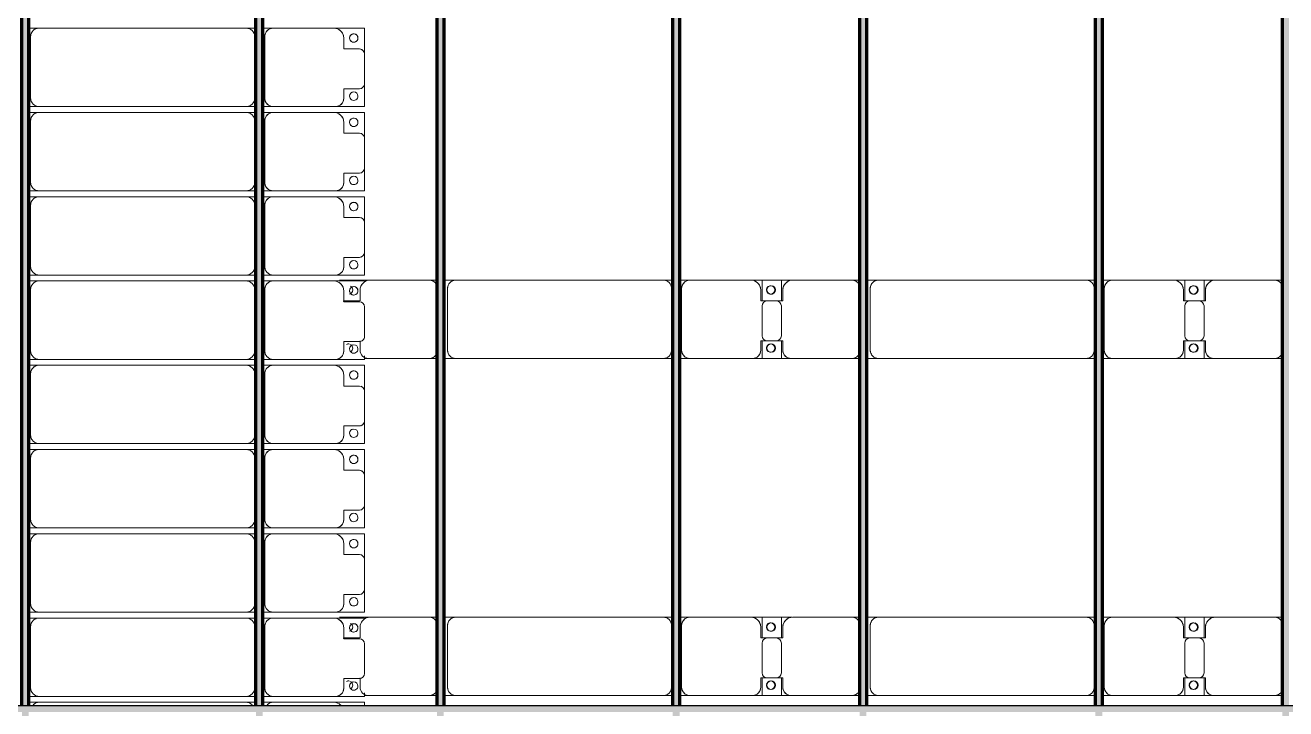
# Model space of a CAD drawing. Header units: millimetres. Extents: x -268744 to 115753, y -96240 to -10461.
# Drawn here: x -111611 to -104125, y -52627 to -48571 of the extents above; entities that cross this region are included whole.
import ezdxf

# ---------------------------------------------------------------- set-up
doc = ezdxf.new("R2010")
doc.units = ezdxf.units.MM
doc.layers.add('A-GENM', color=13, linetype='Continuous', lineweight=9)
doc.layers.add('S-BEAM', color=12, linetype='Continuous', lineweight=9)

# ---------------------------------------------------------------- blocks, each defined once
blk = doc.blocks.new('Dầm C52 - Hộp 40x60-V24-KHUNG KẾT CẤU BÈ PIN 1')
at = {"layer": 'S-BEAM', "lineweight": 25}
blk.add_hatch(color=4, dxfattribs=at).paths.add_polyline_path([(-145811, -20), (145811, -20), (145811, 20), (-145811, 20)])
at = {"layer": 'S-BEAM', "color": 4, "lineweight": 25}
blk.add_line((-145811, 20), (145811, 20), dxfattribs=at)
blk = doc.blocks.new('Dầm C52 - Dầm C52-102502-KHUNG KẾT CẤU BÈ PIN 1')
at = {"layer": 'S-BEAM', "lineweight": 140}
h = blk.add_hatch(color=1, dxfattribs=at)
h.paths.add_polyline_path([(-25480.9, 20), (-25480.9, -20), (-25440.9, -20), (-25440.9, 20)])
h.paths.add_polyline_path([(-25400.9, 20), (-25400.9, -20), (-19440.9, -20), (-19443, 20), (-24983.5, 20)])
h.paths.add_polyline_path([(-19400.9, 20), (-19400.9, -20), (-13440.9, -20), (-13440.9, 20), (-18981.3, 20)])
h.paths.add_polyline_path([(-13400.9, -20), (-7440.9, -20), (-7440.9, 20), (-13400.9, 20)])
h.paths.add_polyline_path([(-7400.9, -20), (-1440.9, -20), (-1440.9, 20), (-7400.9, 20)])
h.paths.add_polyline_path([(-1400.9, -20), (4559.1, -20), (4559.1, 20), (-1400.9, 20)])
h.paths.add_polyline_path([(4599.1, 20), (4599.1, -20), (10559.1, -20), (10559.1, 20), (5027.2, 20)])
h.paths.add_polyline_path([(10599.1, -20), (16559.1, -20), (16559.1, 20), (10599.1, 20)])
h.paths.add_polyline_path([(16599.1, 20), (16599.1, -20), (22559.1, -20), (22559.1, 20), (17031.5, 20)])
h.paths.add_polyline_path([(22599.1, -20), (25259.1, -20), (25259.1, 20), (22599.1, 20)])
h.paths.add_polyline_path([(25299.1, -20), (25480.9, -20), (25480.9, 20), (25299.1, 20)])
at = {"layer": 'S-BEAM', "color": 1, "lineweight": 140}
for p, q in [((-7400.9, 20), (-1440.9, 20)), ((-1440.9, -20), (-7400.9, -20))]:
    blk.add_line(p, q, dxfattribs=at)
blk = doc.blocks.new('Dầm C52 - Dầm C52-102503-KHUNG KẾT CẤU BÈ PIN 1')
at = {"layer": 'S-BEAM', "lineweight": 140}
h = blk.add_hatch(color=1, dxfattribs=at)
h.paths.add_polyline_path([(-25480.9, 20), (-25480.9, -20), (-25440.9, -20), (-25440.9, 20)])
h.paths.add_polyline_path([(-25400.9, 20), (-25400.9, -20), (-19440.9, -20), (-19443, 20), (-24983.5, 20)])
h.paths.add_polyline_path([(-19400.9, 20), (-19400.9, -20), (-13440.9, -20), (-13440.9, 20), (-17596.2, 20)])
h.paths.add_polyline_path([(-13400.9, -20), (-7440.9, -20), (-7440.9, 20), (-13400.9, 20)])
h.paths.add_polyline_path([(-7400.9, -20), (-1440.9, -20), (-1440.9, 20), (-7400.9, 20)])
h.paths.add_polyline_path([(-1400.9, -20), (4559.1, -20), (4559.1, 20), (-1400.9, 20)])
h.paths.add_polyline_path([(4599.1, -20), (10559.1, -20), (10559.1, 20), (4599.1, 20)])
h.paths.add_polyline_path([(10599.1, 20), (10599.1, -20), (16559.1, -20), (16559.1, 20), (11952.8, 20)])
h.paths.add_polyline_path([(16599.1, -20), (22559.1, -20), (22559.1, 20), (16599.1, 20)])
h.paths.add_polyline_path([(22599.1, -20), (25259.1, -20), (25259.1, 20), (22599.1, 20)])
h.paths.add_polyline_path([(25299.1, -20), (25441.8, -20), (25441.8, 20), (25299.1, 20)])
at = {"layer": 'S-BEAM', "color": 1, "lineweight": 140}
for p, q in [((-7400.9, 20), (-1440.9, 20)), ((-1440.9, -20), (-7400.9, -20))]:
    blk.add_line(p, q, dxfattribs=at)
blk = doc.blocks.new('Dai phao do pin - DẢI PHAO ĐỠ PIN-V63-KHUNG KẾT CẤU BÈ PIN 1')
at = {"layer": 'A-GENM', "color": 7}
for p, q in [((-1312.2, 241.6), (-1129.7, 241.6)), ((-1129.7, 241.6), (-1312.2, 241.6)), ((-779.7, 241.6), (-1129.7, 241.6)), ((-779.7, 241.6), (-732.4, 241.6)), ((-779.7, 241.6), (-732.4, 241.6)), ((-692.4, 241.6), (-620.3, 241.6)), ((-692.4, 241.6), (-620.3, 241.6)), ((610.3, 241.6), (-620.3, 241.6)), ((610.3, 241.6), (667.6, 241.6)), ((610.3, 241.6), (667.6, 241.6)), ((707.6, 241.6), (769.7, 241.6)), ((707.6, 241.6), (769.7, 241.6)), ((1129.7, 241.6), (769.7, 241.6)), ((1129.7, 241.6), (1312.2, 241.6)), ((1312.2, 241.6), (1129.7, 241.6)), ((1197.8, 241.6), (1376.9, 241.6)), ((1197.8, 116.2), (1197.8, 241.6)), ((1376.9, 241.6), (1197.8, 241.6)), ((1312.2, 241.6), (1312.2, 116.2)), ((1730.3, 241.6), (1380.3, 241.6)), ((1730.3, 241.6), (1777.6, 241.6)), ((1730.3, 241.6), (1777.6, 241.6)), ((1817.6, 241.6), (1889.7, 241.6)), ((1817.6, 241.6), (1889.7, 241.6)), ((3120.3, 241.6), (1889.7, 241.6)), ((3120.3, 241.6), (3177.6, 241.6)), ((3120.3, 241.6), (3177.6, 241.6)), ((3217.6, 241.6), (3279.7, 241.6)), ((3217.6, 241.6), (3279.7, 241.6)), ((3639.7, 241.6), (3279.7, 241.6)), ((3639.7, 241.6), (3822.2, 241.6)), ((3822.2, 241.6), (3639.7, 241.6)), ((3707.8, 241.6), (3890.3, 241.6)), ((3707.8, 116.2), (3707.8, 241.6)), ((3890.3, 241.6), (3707.8, 241.6)), ((3822.2, 241.6), (3822.2, 116.2)), ((4240.3, 241.6), (3890.3, 241.6)), ((4240.3, 241.6), (4287.6, 241.6)), ((4240.3, 241.6), (4287.6, 241.6)), ((-1189.7, 181.6), (-1189.7, 118.2)), ((-670.3, 191.6), (-670.3, -173.4)), ((660.3, -173.4), (660.3, 191.6)), ((719.7, 191.6), (719.7, -173.4)), ((1189.7, 118.2), (1189.7, 181.6)), ((1320.3, 181.6), (1320.3, 118.2)), ((1839.7, 191.6), (1839.7, -173.4)), ((3170.3, -173.4), (3170.3, 191.6)), ((3229.7, 191.6), (3229.7, -173.4)), ((3699.7, 118.2), (3699.7, 181.6)), ((3830.3, 181.6), (3830.3, 118.2)), ((-1189.7, 118.2), (-1282.2, 118.2)), ((1282.2, 118.2), (1189.7, 118.2)), ((1197.8, 88.2), (1197.8, -88.2)), ((1320.3, 118.2), (1227.8, 118.2)), ((1312.2, -88.2), (1312.2, 88.2)), ((3792.2, 118.2), (3699.7, 118.2)), ((3707.8, 88.2), (3707.8, -88.2)), ((3830.3, 118.2), (3737.8, 118.2)), ((3822.2, -88.2), (3822.2, 88.2)), ((-1189.7, -119.2), (-1189.7, -173.4)), ((1189.7, -173.4), (1189.7, -118.2)), ((1189.7, -118.2), (1282.2, -118.2)), ((1197.8, -223.4), (1197.8, -116.2)), ((1227.8, -118.2), (1320.3, -118.2)), ((1312.2, -116.2), (1312.2, -223.4)), ((1320.3, -118.2), (1320.3, -173.4)), ((3699.7, -173.4), (3699.7, -118.2)), ((3699.7, -118.2), (3792.2, -118.2)), ((3707.8, -223.4), (3707.8, -116.2)), ((3737.8, -118.2), (3830.3, -118.2)), ((3822.2, -116.2), (3822.2, -223.4)), ((3830.3, -118.2), (3830.3, -173.4)), ((-1139.7, -223.4), (-1164.4, -223.4)), ((-1164.4, -223.4), (-1139.7, -223.4)), ((-1139.7, -223.4), (-779.7, -223.4)), ((-732.4, -223.4), (-779.7, -223.4)), ((-732.4, -223.4), (-779.7, -223.4)), ((-620.3, -223.4), (-692.4, -223.4)), ((-620.3, -223.4), (-692.4, -223.4)), ((-620.3, -223.4), (610.3, -223.4)), ((667.6, -223.4), (610.3, -223.4)), ((667.6, -223.4), (610.3, -223.4)), ((769.7, -223.4), (707.6, -223.4)), ((769.7, -223.4), (707.6, -223.4)), ((769.7, -223.4), (1139.7, -223.4)), ((1312.2, -223.4), (1139.7, -223.4)), ((1139.7, -223.4), (1312.2, -223.4)), ((1370.3, -223.4), (1197.8, -223.4)), ((1197.8, -223.4), (1370.3, -223.4)), ((1370.3, -223.4), (1730.3, -223.4)), ((1777.6, -223.4), (1730.3, -223.4)), ((1777.6, -223.4), (1730.3, -223.4)), ((1889.7, -223.4), (1817.6, -223.4)), ((1889.7, -223.4), (1817.6, -223.4)), ((1889.7, -223.4), (3120.3, -223.4)), ((3177.6, -223.4), (3120.3, -223.4)), ((3177.6, -223.4), (3120.3, -223.4)), ((3279.7, -223.4), (3217.6, -223.4)), ((3279.7, -223.4), (3217.6, -223.4)), ((3279.7, -223.4), (3649.7, -223.4)), ((3822.2, -223.4), (3649.7, -223.4)), ((3649.7, -223.4), (3822.2, -223.4)), ((3880.3, -223.4), (3707.8, -223.4)), ((3707.8, -223.4), (3880.3, -223.4)), ((3880.3, -223.4), (4240.3, -223.4)), ((4287.6, -223.4), (4240.3, -223.4)), ((4287.6, -223.4), (4240.3, -223.4))]:
    blk.add_line(p, q, dxfattribs=at)
for centre, radius, start, end in [((-1129.7, 181.6), 60, 90, 180), ((-779.7, 191.6), 50, 30, 90), ((-779.7, 191.6), 50, 30, 75), ((-620.3, 191.6), 50, 90, 180), ((-620.3, 191.6), 50, 105, 135), ((610.3, 191.6), 50, 360, 90), ((610.3, 191.6), 50, 60, 90), ((769.7, 191.6), 50, 90, 180), ((769.7, 191.6), 50, 105, 180), ((1129.7, 181.6), 60, 360, 90), ((1129.7, 181.6), 60, 360, 60), ((1380.3, 181.6), 60, 90, 180), ((1380.3, 181.6), 60, 120, 180), ((1730.3, 191.6), 50, 30, 90), ((1730.3, 191.6), 50, 30, 75), ((1889.7, 191.6), 50, 90, 180), ((1889.7, 191.6), 50, 105, 135), ((3120.3, 191.6), 50, 360, 90), ((3120.3, 191.6), 50, 60, 90), ((3279.7, 191.6), 50, 90, 180), ((3279.7, 191.6), 50, 105, 180), ((3639.7, 181.6), 60, 360, 90), ((3639.7, 181.6), 60, 360, 60), ((3890.3, 181.6), 60, 90, 180), ((3890.3, 181.6), 60, 120, 180), ((4240.3, 191.6), 50, 30, 90), ((4240.3, 191.6), 50, 30, 75), ((-1258.6, 183.2), 25, 285, 0), ((-1258.6, 183.2), 25, 285, 300), ((-1258.6, 183.2), 25, 0, 60), ((-1258.6, 183.2), 25, 0, 60), ((-1258.6, 183.2), 25, 330, 360), ((-1129.7, 181.6), 60, 135, 150), ((-620.3, 191.6), 50, 150, 180), ((610.3, 191.6), 50, 15, 30), ((1248.6, 183.2), 25, 360, 180), ((1248.6, 183.2), 25, 180, 360), ((1248.6, 183.2), 25, 360, 165), ((1251.4, 183.2), 25, 0, 180), ((1251.4, 183.2), 25, 90, 180), ((1251.4, 183.2), 25, 180, 360), ((1251.4, 183.2), 25, 180, 300), ((1248.6, 183.2), 25, 210, 360), ((1251.4, 183.2), 25, 15, 75), ((1251.4, 183.2), 25, 330, 345), ((1889.7, 191.6), 50, 150, 180), ((3120.3, 191.6), 50, 15, 30), ((3758.6, 183.2), 25, 0, 180), ((3758.6, 183.2), 25, 180, 0), ((3758.6, 183.2), 25, 360, 165), ((3761.4, 183.2), 25, 0, 180), ((3761.4, 183.2), 25, 90, 180), ((3761.4, 183.2), 25, 180, 0), ((3761.4, 183.2), 25, 180, 300), ((3758.6, 183.2), 25, 210, 360), ((3761.4, 183.2), 25, 15, 75), ((3761.4, 183.2), 25, 330, 345), ((-1282.2, 88.2), 30, 90, 105), ((1227.8, 88.2), 30, 90, 180), ((1282.2, 88.2), 30, 360, 90), ((3737.8, 88.2), 30, 90, 180), ((3792.2, 88.2), 30, 360, 90), ((-1258.6, -161.8), 25, 75, 120), ((-1258.6, -161.8), 25, 90, 120), ((-1258.6, -161.8), 25, 0, 60), ((-1258.6, -161.8), 25, 0, 60), ((1227.8, -88.2), 30, 180, 270), ((1248.6, -161.8), 25, 0, 180), ((1248.6, -161.8), 25, 105, 165), ((1251.4, -161.8), 25, 0, 180), ((1251.4, -161.8), 25, 105, 180), ((1248.6, -161.8), 25, 360, 75), ((1251.4, -161.8), 25, 15, 75), ((1282.2, -88.2), 30, 270, 360), ((3737.8, -88.2), 30, 180, 270), ((3758.6, -161.8), 25, 0, 180), ((3758.6, -161.8), 25, 105, 165), ((3761.4, -161.8), 25, 0, 180), ((3761.4, -161.8), 25, 105, 180), ((3758.6, -161.8), 25, 0, 75), ((3761.4, -161.8), 25, 15, 75), ((3792.2, -88.2), 30, 270, 360), ((-1258.6, -161.8), 25, 300, 0), ((-1258.6, -161.8), 25, 300, 360), ((-1139.7, -173.4), 50, 180, 270), ((-1139.7, -173.4), 50, 240, 255), ((-779.7, -173.4), 50, 270, 330), ((-779.7, -173.4), 50, 285, 330), ((-620.3, -173.4), 50, 180, 270), ((-620.3, -173.4), 50, 180, 210), ((-620.3, -173.4), 50, 240, 270), ((610.3, -173.4), 50, 270, 360), ((610.3, -173.4), 50, 285, 300), ((610.3, -173.4), 50, 330, 360), ((769.7, -173.4), 50, 180, 270), ((769.7, -173.4), 50, 180, 255), ((1139.7, -173.4), 50, 270, 360), ((1139.7, -173.4), 50, 285, 360), ((1248.6, -161.8), 25, 180, 0), ((1248.6, -161.8), 25, 195, 0), ((1251.4, -161.8), 25, 180, 0), ((1251.4, -161.8), 25, 180, 270), ((1251.4, -161.8), 25, 285, 345), ((1370.3, -173.4), 50, 180, 270), ((1370.3, -173.4), 50, 180, 255), ((1730.3, -173.4), 50, 270, 330), ((1730.3, -173.4), 50, 285, 330), ((1889.7, -173.4), 50, 180, 270), ((1889.7, -173.4), 50, 180, 210), ((1889.7, -173.4), 50, 240, 270), ((3120.3, -173.4), 50, 270, 360), ((3120.3, -173.4), 50, 285, 300), ((3120.3, -173.4), 50, 330, 360), ((3279.7, -173.4), 50, 180, 270), ((3279.7, -173.4), 50, 180, 255), ((3649.7, -173.4), 50, 270, 0), ((3649.7, -173.4), 50, 285, 0), ((3758.6, -161.8), 25, 180, 0), ((3758.6, -161.8), 25, 195, 0), ((3761.4, -161.8), 25, 180, 0), ((3761.4, -161.8), 25, 180, 270), ((3761.4, -161.8), 25, 285, 345), ((3880.3, -173.4), 50, 180, 270), ((3880.3, -173.4), 50, 180, 255), ((4240.3, -173.4), 50, 270, 330), ((4240.3, -173.4), 50, 285, 330)]:
    blk.add_arc(centre, radius, start, end, dxfattribs=at)
blk = doc.blocks.new('Dầm C52 - Dầm C52-V20-KHUNG KẾT CẤU BÈ PIN 1')
at = {"layer": 'S-BEAM', "lineweight": 140}
h = blk.add_hatch(color=1, dxfattribs=at)
h.paths.add_polyline_path([(-25480.9, 20), (-25480.9, -20), (-25440.9, -20), (-25440.9, 20)])
h.paths.add_polyline_path([(-25400.9, 1.6), (-25400.9, -20), (-19440.9, -20), (-19443, 20), (-25400.9, 20)])
h.paths.add_polyline_path([(-19400.9, -20), (-13440.9, -20), (-13440.9, 20), (-19400.9, 20), (-19400.9, 1.6)])
h.paths.add_polyline_path([(-13400.9, 1.6), (-13400.9, -20), (-7440.9, -20), (-7440.9, 20), (-13400.9, 20)])
h.paths.add_polyline_path([(-7400.9, 20), (-7400.9, -20), (-1440.9, -20), (-1440.9, 20), (-6515.3, 20)])
h.paths.add_polyline_path([(-1400.9, 1.6), (-1400.9, -20), (4559.1, -20), (4559.1, 20), (-1400.9, 20)])
h.paths.add_polyline_path([(4599.1, 1.6), (4599.1, -20), (10559.1, -20), (10559.1, 20), (4599.1, 20)])
h.paths.add_polyline_path([(10599.1, 20), (10599.1, -20), (16559.1, -20), (16559.1, 20), (11029.4, 20)])
h.paths.add_polyline_path([(16599.1, 20), (16599.1, -20), (22559.1, -20), (22559.1, 20), (17493.2, 20)])
h.paths.add_polyline_path([(22599.1, 1.6), (22599.1, -20), (25259.1, -20), (25259.1, 20), (22599.1, 20)])
h.paths.add_polyline_path([(25299.1, -20), (25441.8, -20), (25441.8, 20), (25299.1, 20), (25299.1, 1.6)])
at = {"layer": 'S-BEAM', "color": 1, "lineweight": 140}
for p, q in [((-7400.9, 20), (-1440.9, 20)), ((-1440.9, -20), (-7400.9, -20))]:
    blk.add_line(p, q, dxfattribs=at)
blk = doc.blocks.new('Dầm C52 - Dầm C52-V1-KHUNG KẾT CẤU BÈ PIN 1')
at = {"layer": 'S-BEAM', "lineweight": 140}
h = blk.add_hatch(color=1, dxfattribs=at)
h.paths.add_polyline_path([(-25480.9, 20), (-25480.9, -20), (-25440.9, -20), (-25445.2, 20)])
h.paths.add_polyline_path([(-25400.9, -20), (-19440.9, -20), (-19443, 20), (-25400.9, 20)])
h.paths.add_polyline_path([(-19400.9, 20), (-19400.9, -20), (-13440.9, -20), (-13440.9, 20), (-18981.3, 20)])
h.paths.add_polyline_path([(-13400.9, -20), (-7440.9, -20), (-7440.9, 20), (-13400.9, 20)])
h.paths.add_polyline_path([(-7400.9, 20), (-7400.9, -20), (-1440.9, -20), (-1440.9, 20), (-6977, 20)])
h.paths.add_polyline_path([(-1400.9, -20), (4559.1, -20), (4559.1, 20), (-1400.9, 20)])
h.paths.add_polyline_path([(4599.1, 20), (4599.1, -20), (10559.1, -20), (10559.1, 20), (5027.2, 20)])
h.paths.add_polyline_path([(10599.1, -20), (16559.1, -20), (16559.1, 20), (10599.1, 20)])
h.paths.add_polyline_path([(16599.1, 20), (16599.1, -20), (22559.1, -20), (22559.1, 20), (17031.5, 20)])
h.paths.add_polyline_path([(22599.1, -20), (25259.1, -20), (25259.1, 20), (22599.1, 20)])
h.paths.add_polyline_path([(25299.1, -20), (25480.9, -20), (25480.9, 20), (25299.1, 20)])
at = {"layer": 'S-BEAM', "color": 1, "lineweight": 140}
blk.add_line((-7400.9, 20), (-1440.9, 20), dxfattribs=at)
blk = doc.blocks.new('Dải phao đi lại kèm đỡ invester - DẢI PHAO ĐI LẠI-V76-KHUNG KẾT CẤU BÈ PIN 1')
at = {"layer": 'A-GENM', "color": 7}
for p, q in [((28258.4, 1312.2), (28411.8, 1312.2)), ((28258.4, 1129.7), (28258.4, 1312.2)), ((28258.4, 1312.2), (28258.4, 1129.7)), ((28411.8, 1312.2), (28258.4, 1312.2)), ((28381.8, 1282.2), (28381.8, 1189.7)), ((28588.2, 1312.2), (28411.8, 1312.2)), ((28588.2, 1312.2), (28723.4, 1312.2)), ((28723.4, 1312.2), (28588.2, 1312.2)), ((28618.2, 1189.7), (28618.2, 1282.2)), ((28723.4, 1312.2), (28723.4, 1139.7)), ((28723.4, 1139.7), (28723.4, 1312.2)), ((28758.4, 1312.2), (28911.8, 1312.2)), ((28758.4, 1129.7), (28758.4, 1312.2)), ((28758.4, 1312.2), (28758.4, 1129.7)), ((28911.8, 1312.2), (28758.4, 1312.2)), ((28881.8, 1282.2), (28881.8, 1189.7)), ((29088.2, 1312.2), (28911.8, 1312.2)), ((29088.2, 1312.2), (29223.4, 1312.2)), ((29223.4, 1312.2), (29088.2, 1312.2)), ((29118.2, 1189.7), (29118.2, 1282.2)), ((29223.4, 1312.2), (29223.4, 1139.7)), ((29223.4, 1139.7), (29223.4, 1312.2)), ((29258.4, 1312.2), (29411.8, 1312.2)), ((29258.4, 1129.7), (29258.4, 1312.2)), ((29258.4, 1312.2), (29258.4, 1129.7)), ((29411.8, 1312.2), (29258.4, 1312.2)), ((29381.8, 1282.2), (29381.8, 1189.7)), ((29588.2, 1312.2), (29411.8, 1312.2)), ((29588.2, 1312.2), (29723.4, 1312.2)), ((29723.4, 1312.2), (29588.2, 1312.2)), ((29618.2, 1189.7), (29618.2, 1282.2)), ((29723.4, 1312.2), (29723.4, 1139.7)), ((29723.4, 1139.7), (29723.4, 1312.2)), ((29758.4, 1129.7), (29758.4, 1312.2)), ((29758.4, 1312.2), (29758.4, 1129.7)), ((29881.8, 1282.2), (29881.8, 1189.7)), ((30088.2, 1312.2), (29911.8, 1312.2)), ((30118.2, 1189.7), (30118.2, 1282.2)), ((30202.2, 1312.2), (30223.4, 1312.2)), ((30223.4, 1312.2), (30202.2, 1312.2)), ((30223.4, 1312.2), (30223.4, 1139.7)), ((30223.4, 1139.7), (30223.4, 1312.2)), ((30258.4, 1312.2), (30411.8, 1312.2)), ((30258.4, 1129.7), (30258.4, 1312.2)), ((30258.4, 1312.2), (30258.4, 1129.7)), ((30411.8, 1312.2), (30258.4, 1312.2)), ((30381.8, 1282.2), (30381.8, 1189.7)), ((30588.2, 1312.2), (30411.8, 1312.2)), ((30588.2, 1312.2), (30723.4, 1312.2)), ((30723.4, 1312.2), (30588.2, 1312.2)), ((30618.2, 1189.7), (30618.2, 1282.2)), ((30723.4, 1312.2), (30723.4, 1139.7)), ((30723.4, 1139.7), (30723.4, 1312.2)), ((30758.4, 1312.2), (30911.8, 1312.2)), ((30758.4, 1129.7), (30758.4, 1312.2)), ((30758.4, 1312.2), (30758.4, 1129.7)), ((30911.8, 1312.2), (30758.4, 1312.2)), ((30881.8, 1282.2), (30881.8, 1189.7)), ((31088.2, 1312.2), (30911.8, 1312.2)), ((31088.2, 1312.2), (31223.4, 1312.2)), ((31223.4, 1312.2), (31088.2, 1312.2)), ((31118.2, 1189.7), (31118.2, 1282.2)), ((31223.4, 1312.2), (31223.4, 1139.7)), ((31223.4, 1139.7), (31223.4, 1312.2)), ((31258.4, 1312.2), (31411.8, 1312.2)), ((31258.4, 1129.7), (31258.4, 1312.2)), ((31258.4, 1312.2), (31258.4, 1129.7)), ((31411.8, 1312.2), (31258.4, 1312.2)), ((31381.8, 1282.2), (31381.8, 1189.7)), ((31588.2, 1312.2), (31411.8, 1312.2)), ((31588.2, 1312.2), (31723.4, 1312.2)), ((31723.4, 1312.2), (31588.2, 1312.2)), ((31618.2, 1189.7), (31618.2, 1282.2)), ((31723.4, 1312.2), (31723.4, 1139.7)), ((31723.4, 1139.7), (31723.4, 1312.2)), ((31758.4, 1129.7), (31758.4, 1312.2)), ((31758.4, 1312.2), (31758.4, 1129.7)), ((31881.8, 1282.2), (31881.8, 1189.7)), ((32088.2, 1312.2), (31911.8, 1312.2)), ((32118.2, 1189.7), (32118.2, 1282.2)), ((32202.2, 1312.2), (32223.4, 1312.2)), ((32223.4, 1312.2), (32202.2, 1312.2)), ((32223.4, 1312.2), (32223.4, 1139.7)), ((32223.4, 1139.7), (32223.4, 1312.2)), ((32258.4, 1312.2), (32276.8, 1312.2)), ((32258.4, 1129.7), (32258.4, 1312.2)), ((32258.4, 1312.2), (32258.4, 1129.7)), ((32276.8, 1312.2), (32258.4, 1312.2)), ((28258.4, 1129.7), (28258.4, 769.7)), ((28381.8, 1189.7), (28318.4, 1189.7)), ((28673.4, 1189.7), (28618.2, 1189.7)), ((28723.4, 769.7), (28723.4, 1139.7)), ((28758.4, 1129.7), (28758.4, 769.7)), ((28881.8, 1189.7), (28818.4, 1189.7)), ((29173.4, 1189.7), (29118.2, 1189.7)), ((29223.4, 769.7), (29223.4, 1139.7)), ((29258.4, 1129.7), (29258.4, 769.7)), ((29381.8, 1189.7), (29318.4, 1189.7)), ((29673.4, 1189.7), (29618.2, 1189.7)), ((29723.4, 769.7), (29723.4, 1139.7)), ((29758.4, 1129.7), (29758.4, 769.7)), ((29881.8, 1189.7), (29818.4, 1189.7)), ((30173.4, 1189.7), (30118.2, 1189.7)), ((30223.4, 769.7), (30223.4, 1139.7)), ((30258.4, 1129.7), (30258.4, 769.7)), ((30381.8, 1189.7), (30318.4, 1189.7)), ((30673.4, 1189.7), (30618.2, 1189.7)), ((30723.4, 769.7), (30723.4, 1139.7)), ((30758.4, 1129.7), (30758.4, 769.7)), ((30881.8, 1189.7), (30818.4, 1189.7)), ((31173.4, 1189.7), (31118.2, 1189.7)), ((31223.4, 769.7), (31223.4, 1139.7)), ((31258.4, 1129.7), (31258.4, 769.7)), ((31381.8, 1189.7), (31318.4, 1189.7)), ((31673.4, 1189.7), (31618.2, 1189.7)), ((31723.4, 769.7), (31723.4, 1139.7)), ((31758.4, 1129.7), (31758.4, 769.7)), ((31881.8, 1189.7), (31818.4, 1189.7)), ((32173.4, 1189.7), (32118.2, 1189.7)), ((32223.4, 769.7), (32223.4, 1139.7)), ((32258.4, 1129.7), (32258.4, 769.7)), ((28258.4, 707.6), (28258.4, 769.7)), ((28258.4, 707.6), (28258.4, 769.7)), ((28723.4, 769.7), (28723.4, 707.6)), ((28723.4, 769.7), (28723.4, 707.6)), ((28758.4, 707.6), (28758.4, 769.7)), ((28758.4, 707.6), (28758.4, 769.7)), ((29223.4, 769.7), (29223.4, 707.6)), ((29223.4, 769.7), (29223.4, 707.6)), ((29258.4, 707.6), (29258.4, 769.7)), ((29258.4, 707.6), (29258.4, 769.7)), ((29723.4, 769.7), (29723.4, 707.6)), ((29723.4, 769.7), (29723.4, 707.6)), ((29758.4, 707.6), (29758.4, 769.7)), ((29758.4, 707.6), (29758.4, 769.7)), ((30223.4, 769.7), (30223.4, 707.6)), ((30223.4, 769.7), (30223.4, 707.6)), ((30258.4, 707.6), (30258.4, 769.7)), ((30258.4, 707.6), (30258.4, 769.7)), ((30723.4, 769.7), (30723.4, 707.6)), ((30723.4, 769.7), (30723.4, 707.6)), ((30758.4, 707.6), (30758.4, 769.7)), ((30758.4, 707.6), (30758.4, 769.7)), ((31223.4, 769.7), (31223.4, 707.6)), ((31223.4, 769.7), (31223.4, 707.6)), ((31258.4, 707.6), (31258.4, 769.7)), ((31258.4, 707.6), (31258.4, 769.7)), ((31723.4, 769.7), (31723.4, 707.6)), ((31723.4, 769.7), (31723.4, 707.6)), ((31758.4, 707.6), (31758.4, 769.7)), ((31758.4, 707.6), (31758.4, 769.7)), ((32223.4, 769.7), (32223.4, 707.6)), ((32223.4, 769.7), (32223.4, 707.6)), ((32258.4, 707.6), (32258.4, 769.7)), ((32258.4, 707.6), (32258.4, 769.7)), ((28308.4, 719.7), (28673.4, 719.7)), ((28808.4, 719.7), (29173.4, 719.7)), ((29308.4, 719.7), (29673.4, 719.7)), ((29808.4, 719.7), (30173.4, 719.7)), ((30308.4, 719.7), (30673.4, 719.7)), ((30808.4, 719.7), (31173.4, 719.7)), ((31308.4, 719.7), (31673.4, 719.7)), ((31808.4, 719.7), (32173.4, 719.7)), ((28258.4, 610.3), (28258.4, 667.6)), ((28258.4, 610.3), (28258.4, 667.6)), ((28258.4, 610.3), (28258.4, -620.3)), ((28673.4, 660.3), (28308.4, 660.3)), ((28723.4, 667.6), (28723.4, 610.3)), ((28723.4, 667.6), (28723.4, 610.3)), ((28723.4, -620.3), (28723.4, 610.3)), ((28758.4, 610.3), (28758.4, 667.6)), ((28758.4, 610.3), (28758.4, 667.6)), ((28758.4, 610.3), (28758.4, -620.3)), ((29173.4, 660.3), (28808.4, 660.3)), ((29223.4, 667.6), (29223.4, 610.3)), ((29223.4, 667.6), (29223.4, 610.3)), ((29223.4, -620.3), (29223.4, 610.3)), ((29258.4, 610.3), (29258.4, 667.6)), ((29258.4, 610.3), (29258.4, 667.6)), ((29258.4, 610.3), (29258.4, -620.3)), ((29673.4, 660.3), (29308.4, 660.3)), ((29723.4, 667.6), (29723.4, 610.3)), ((29723.4, 667.6), (29723.4, 610.3)), ((29723.4, -620.3), (29723.4, 610.3)), ((29758.4, 610.3), (29758.4, 667.6)), ((29758.4, 610.3), (29758.4, 667.6)), ((29758.4, 610.3), (29758.4, -620.3)), ((30173.4, 660.3), (29808.4, 660.3)), ((30223.4, 667.6), (30223.4, 610.3)), ((30223.4, 667.6), (30223.4, 610.3)), ((30223.4, -620.3), (30223.4, 610.3)), ((30258.4, 610.3), (30258.4, 667.6)), ((30258.4, 610.3), (30258.4, 667.6)), ((30258.4, 610.3), (30258.4, -620.3)), ((30673.4, 660.3), (30308.4, 660.3)), ((30723.4, 667.6), (30723.4, 610.3)), ((30723.4, 667.6), (30723.4, 610.3)), ((30723.4, -620.3), (30723.4, 610.3)), ((30758.4, 610.3), (30758.4, 667.6)), ((30758.4, 610.3), (30758.4, 667.6)), ((30758.4, 610.3), (30758.4, -620.3)), ((31173.4, 660.3), (30808.4, 660.3)), ((31223.4, 667.6), (31223.4, 610.3)), ((31223.4, 667.6), (31223.4, 610.3)), ((31223.4, -620.3), (31223.4, 610.3)), ((31258.4, 610.3), (31258.4, 667.6)), ((31258.4, 610.3), (31258.4, 667.6)), ((31258.4, 610.3), (31258.4, -620.3)), ((31673.4, 660.3), (31308.4, 660.3)), ((31723.4, 667.6), (31723.4, 610.3)), ((31723.4, 667.6), (31723.4, 610.3)), ((31723.4, -620.3), (31723.4, 610.3)), ((31758.4, 610.3), (31758.4, 667.6)), ((31758.4, 610.3), (31758.4, 667.6)), ((31758.4, 610.3), (31758.4, -620.3)), ((32173.4, 660.3), (31808.4, 660.3)), ((32223.4, 667.6), (32223.4, 610.3)), ((32223.4, 667.6), (32223.4, 610.3)), ((32223.4, -620.3), (32223.4, 610.3)), ((32258.4, 610.3), (32258.4, 667.6)), ((32258.4, 610.3), (32258.4, 667.6)), ((32258.4, 610.3), (32258.4, -620.3)), ((28258.4, -682.4), (28258.4, -620.3)), ((28258.4, -682.4), (28258.4, -620.3)), ((28308.4, -670.3), (28673.4, -670.3)), ((28723.4, -620.3), (28723.4, -682.4)), ((28723.4, -620.3), (28723.4, -682.4)), ((28758.4, -682.4), (28758.4, -620.3)), ((28758.4, -682.4), (28758.4, -620.3)), ((28808.4, -670.3), (29173.4, -670.3)), ((29223.4, -620.3), (29223.4, -682.4)), ((29223.4, -620.3), (29223.4, -682.4)), ((29258.4, -682.4), (29258.4, -620.3)), ((29258.4, -682.4), (29258.4, -620.3)), ((29308.4, -670.3), (29673.4, -670.3)), ((29723.4, -620.3), (29723.4, -682.4)), ((29723.4, -620.3), (29723.4, -682.4)), ((29758.4, -682.4), (29758.4, -620.3)), ((29758.4, -682.4), (29758.4, -620.3)), ((29808.4, -670.3), (30173.4, -670.3)), ((30223.4, -620.3), (30223.4, -682.4)), ((30223.4, -620.3), (30223.4, -682.4)), ((30258.4, -682.4), (30258.4, -620.3)), ((30258.4, -682.4), (30258.4, -620.3)), ((30308.4, -670.3), (30673.4, -670.3)), ((30723.4, -620.3), (30723.4, -682.4)), ((30723.4, -620.3), (30723.4, -682.4)), ((30758.4, -682.4), (30758.4, -620.3)), ((30758.4, -682.4), (30758.4, -620.3)), ((30808.4, -670.3), (31173.4, -670.3)), ((31223.4, -620.3), (31223.4, -682.4)), ((31223.4, -620.3), (31223.4, -682.4)), ((31258.4, -682.4), (31258.4, -620.3)), ((31258.4, -682.4), (31258.4, -620.3)), ((31308.4, -670.3), (31673.4, -670.3)), ((31723.4, -620.3), (31723.4, -682.4)), ((31723.4, -620.3), (31723.4, -682.4)), ((31758.4, -682.4), (31758.4, -620.3)), ((31758.4, -682.4), (31758.4, -620.3)), ((31808.4, -670.3), (32173.4, -670.3)), ((32223.4, -620.3), (32223.4, -682.4)), ((32223.4, -620.3), (32223.4, -682.4)), ((32258.4, -682.4), (32258.4, -620.3)), ((32258.4, -682.4), (32258.4, -620.3))]:
    blk.add_line(p, q, dxfattribs=at)
for centre, radius, start, end in [((28316.8, 1248.6), 25, 90, 270), ((28316.8, 1248.6), 25, 90, 255), ((28316.8, 1248.6), 25, 270, 90), ((28316.8, 1248.6), 25, 300, 90), ((28411.8, 1282.2), 30, 90, 180), ((28411.8, 1282.2), 30, 105, 165), ((28411.8, 1282.2), 30, 135, 165), ((28411.8, 1282.2), 30, 135, 165), ((28588.2, 1282.2), 30, 0, 90), ((28588.2, 1282.2), 30, 60, 75), ((28588.2, 1282.2), 30, 15, 75), ((28588.2, 1282.2), 30, 60, 75), ((28588.2, 1282.2), 30, 15, 30), ((28588.2, 1282.2), 30, 15, 30), ((28661.8, 1248.6), 25, 90, 270), ((28661.8, 1248.6), 25, 90, 180), ((28661.8, 1248.6), 25, 270, 90), ((28661.8, 1248.6), 25, 270, 90), ((28816.8, 1248.6), 25, 90, 270), ((28816.8, 1248.6), 25, 90, 255), ((28816.8, 1248.6), 25, 270, 90), ((28816.8, 1248.6), 25, 300, 90), ((28911.8, 1282.2), 30, 90, 180), ((28911.8, 1282.2), 30, 105, 165), ((28911.8, 1282.2), 30, 135, 165), ((28911.8, 1282.2), 30, 135, 165), ((29088.2, 1282.2), 30, 0, 90), ((29088.2, 1282.2), 30, 60, 75), ((29088.2, 1282.2), 30, 15, 75), ((29088.2, 1282.2), 30, 60, 75), ((29088.2, 1282.2), 30, 15, 30), ((29088.2, 1282.2), 30, 15, 30), ((29161.8, 1248.6), 25, 90, 270), ((29161.8, 1248.6), 25, 90, 180), ((29161.8, 1248.6), 25, 270, 90), ((29161.8, 1248.6), 25, 270, 90), ((29316.8, 1248.6), 25, 90, 270), ((29316.8, 1248.6), 25, 90, 255), ((29316.8, 1248.6), 25, 270, 90), ((29316.8, 1248.6), 25, 300, 90), ((29411.8, 1282.2), 30, 90, 180), ((29411.8, 1282.2), 30, 105, 165), ((29411.8, 1282.2), 30, 135, 165), ((29411.8, 1282.2), 30, 135, 165), ((29588.2, 1282.2), 30, 0, 90), ((29588.2, 1282.2), 30, 60, 75), ((29588.2, 1282.2), 30, 15, 75), ((29588.2, 1282.2), 30, 60, 75), ((29588.2, 1282.2), 30, 15, 30), ((29588.2, 1282.2), 30, 15, 30), ((29661.8, 1248.6), 25, 90, 270), ((29661.8, 1248.6), 25, 90, 180), ((29661.8, 1248.6), 25, 270, 90), ((29661.8, 1248.6), 25, 270, 90), ((29816.8, 1248.6), 25, 90, 270), ((29816.8, 1248.6), 25, 90, 255), ((29816.8, 1248.6), 25, 270, 90), ((29816.8, 1248.6), 25, 300, 90), ((29911.8, 1282.2), 30, 90, 180), ((30088.2, 1282.2), 30, 360, 90), ((30161.8, 1248.6), 25, 90, 270), ((30161.8, 1248.6), 25, 90, 180), ((30161.8, 1248.6), 25, 270, 90), ((30161.8, 1248.6), 25, 270, 90), ((30316.8, 1248.6), 25, 90, 270), ((30316.8, 1248.6), 25, 90, 255), ((30316.8, 1248.6), 25, 270, 90), ((30316.8, 1248.6), 25, 300, 90), ((30411.8, 1282.2), 30, 90, 180), ((30411.8, 1282.2), 30, 105, 165), ((30411.8, 1282.2), 30, 135, 165), ((30411.8, 1282.2), 30, 135, 165), ((30588.2, 1282.2), 30, 360, 90), ((30588.2, 1282.2), 30, 60, 75), ((30588.2, 1282.2), 30, 15, 75), ((30588.2, 1282.2), 30, 60, 75), ((30588.2, 1282.2), 30, 15, 30), ((30588.2, 1282.2), 30, 15, 30), ((30661.8, 1248.6), 25, 90, 270), ((30661.8, 1248.6), 25, 90, 180), ((30661.8, 1248.6), 25, 270, 90), ((30661.8, 1248.6), 25, 270, 90), ((30816.8, 1248.6), 25, 90, 270), ((30816.8, 1248.6), 25, 90, 255), ((30816.8, 1248.6), 25, 270, 90), ((30816.8, 1248.6), 25, 300, 90), ((30911.8, 1282.2), 30, 90, 180), ((30911.8, 1282.2), 30, 105, 165), ((30911.8, 1282.2), 30, 135, 165), ((30911.8, 1282.2), 30, 135, 165), ((31088.2, 1282.2), 30, 0, 90), ((31088.2, 1282.2), 30, 60, 75), ((31088.2, 1282.2), 30, 15, 75), ((31088.2, 1282.2), 30, 60, 75), ((31088.2, 1282.2), 30, 15, 30), ((31088.2, 1282.2), 30, 15, 30), ((31161.8, 1248.6), 25, 90, 270), ((31161.8, 1248.6), 25, 90, 180), ((31161.8, 1248.6), 25, 270, 90), ((31161.8, 1248.6), 25, 270, 90), ((31316.8, 1248.6), 25, 90, 270), ((31316.8, 1248.6), 25, 90, 255), ((31316.8, 1248.6), 25, 270, 90), ((31316.8, 1248.6), 25, 300, 90), ((31411.8, 1282.2), 30, 90, 180), ((31411.8, 1282.2), 30, 105, 165), ((31411.8, 1282.2), 30, 135, 165), ((31411.8, 1282.2), 30, 135, 165), ((31588.2, 1282.2), 30, 0, 90), ((31588.2, 1282.2), 30, 60, 75), ((31588.2, 1282.2), 30, 15, 75), ((31588.2, 1282.2), 30, 60, 75), ((31588.2, 1282.2), 30, 15, 30), ((31588.2, 1282.2), 30, 15, 30), ((31661.8, 1248.6), 25, 90, 270), ((31661.8, 1248.6), 25, 90, 180), ((31661.8, 1248.6), 25, 270, 90), ((31661.8, 1248.6), 25, 270, 90), ((31816.8, 1248.6), 25, 90, 270), ((31816.8, 1248.6), 25, 90, 255), ((31816.8, 1248.6), 25, 270, 90), ((31816.8, 1248.6), 25, 300, 90), ((31911.8, 1282.2), 30, 90, 180), ((32088.2, 1282.2), 30, 0, 90), ((32161.8, 1248.6), 25, 90, 270), ((32161.8, 1248.6), 25, 90, 180), ((32161.8, 1248.6), 25, 270, 90), ((32161.8, 1248.6), 25, 270, 90), ((28316.8, 1248.6), 25, 270, 285), ((28661.8, 1248.6), 25, 195, 255), ((28816.8, 1248.6), 25, 270, 285), ((29161.8, 1248.6), 25, 195, 255), ((29316.8, 1248.6), 25, 270, 285), ((29661.8, 1248.6), 25, 195, 255), ((29816.8, 1248.6), 25, 270, 285), ((30161.8, 1248.6), 25, 195, 255), ((30316.8, 1248.6), 25, 270, 285), ((30661.8, 1248.6), 25, 195, 255), ((30816.8, 1248.6), 25, 270, 285), ((31161.8, 1248.6), 25, 195, 255), ((31316.8, 1248.6), 25, 270, 285), ((31661.8, 1248.6), 25, 195, 255), ((31816.8, 1248.6), 25, 270, 285), ((32161.8, 1248.6), 25, 195, 255), ((28318.4, 1129.7), 60, 90, 180), ((28318.4, 1129.7), 60, 90, 150), ((28673.4, 1139.7), 50, 360, 90), ((28673.4, 1139.7), 50, 15, 90), ((28818.4, 1129.7), 60, 90, 180), ((28818.4, 1129.7), 60, 90, 150), ((29173.4, 1139.7), 50, 0, 90), ((29173.4, 1139.7), 50, 15, 90), ((29318.4, 1129.7), 60, 90, 180), ((29318.4, 1129.7), 60, 90, 150), ((29673.4, 1139.7), 50, 0, 90), ((29673.4, 1139.7), 50, 15, 90), ((29818.4, 1129.7), 60, 90, 180), ((29818.4, 1129.7), 60, 90, 150), ((30173.4, 1139.7), 50, 0, 90), ((30173.4, 1139.7), 50, 15, 90), ((30318.4, 1129.7), 60, 90, 180), ((30318.4, 1129.7), 60, 90, 150), ((30673.4, 1139.7), 50, 0, 90), ((30673.4, 1139.7), 50, 15, 90), ((30818.4, 1129.7), 60, 90, 180), ((30818.4, 1129.7), 60, 90, 150), ((31173.4, 1139.7), 50, 0, 90), ((31173.4, 1139.7), 50, 15, 90), ((31318.4, 1129.7), 60, 90, 180), ((31318.4, 1129.7), 60, 90, 150), ((31673.4, 1139.7), 50, 360, 90), ((31673.4, 1139.7), 50, 15, 90), ((31818.4, 1129.7), 60, 90, 180), ((31818.4, 1129.7), 60, 90, 150), ((32173.4, 1139.7), 50, 0, 90), ((32173.4, 1139.7), 50, 15, 90), ((32318.4, 1129.7), 60, 135, 180), ((32318.4, 1129.7), 60, 135, 150), ((28308.4, 769.7), 50, 180, 270), ((28308.4, 769.7), 50, 195, 270), ((28673.4, 769.7), 50, 270, 0), ((28673.4, 769.7), 50, 270, 345), ((28808.4, 769.7), 50, 180, 270), ((28808.4, 769.7), 50, 195, 270), ((29173.4, 769.7), 50, 270, 0), ((29173.4, 769.7), 50, 270, 345), ((29308.4, 769.7), 50, 180, 270), ((29308.4, 769.7), 50, 195, 270), ((29673.4, 769.7), 50, 270, 0), ((29673.4, 769.7), 50, 270, 345), ((29808.4, 769.7), 50, 180, 270), ((29808.4, 769.7), 50, 195, 270), ((30173.4, 769.7), 50, 270, 0), ((30173.4, 769.7), 50, 270, 345), ((30308.4, 769.7), 50, 180, 270), ((30308.4, 769.7), 50, 195, 270), ((30673.4, 769.7), 50, 270, 360), ((30673.4, 769.7), 50, 270, 345), ((30808.4, 769.7), 50, 180, 270), ((30808.4, 769.7), 50, 195, 270), ((31173.4, 769.7), 50, 270, 360), ((31173.4, 769.7), 50, 270, 345), ((31308.4, 769.7), 50, 180, 270), ((31308.4, 769.7), 50, 195, 270), ((31673.4, 769.7), 50, 270, 360), ((31673.4, 769.7), 50, 270, 345), ((31808.4, 769.7), 50, 180, 270), ((31808.4, 769.7), 50, 195, 270), ((32173.4, 769.7), 50, 270, 0), ((32173.4, 769.7), 50, 270, 345), ((32308.4, 769.7), 50, 180, 225), ((32308.4, 769.7), 50, 195, 225), ((28308.4, 610.3), 50, 90, 180), ((28308.4, 610.3), 50, 150, 180), ((28308.4, 610.3), 50, 105, 120), ((28673.4, 610.3), 50, 0, 90), ((28673.4, 610.3), 50, 60, 90), ((28673.4, 610.3), 50, 15, 30), ((28808.4, 610.3), 50, 90, 180), ((28808.4, 610.3), 50, 150, 180), ((28808.4, 610.3), 50, 105, 120), ((29173.4, 610.3), 50, 0, 90), ((29173.4, 610.3), 50, 60, 90), ((29173.4, 610.3), 50, 15, 30), ((29308.4, 610.3), 50, 90, 180), ((29308.4, 610.3), 50, 150, 180), ((29308.4, 610.3), 50, 105, 120), ((29673.4, 610.3), 50, 0, 90), ((29673.4, 610.3), 50, 60, 90), ((29673.4, 610.3), 50, 15, 30), ((29808.4, 610.3), 50, 90, 180), ((29808.4, 610.3), 50, 150, 180), ((29808.4, 610.3), 50, 105, 120), ((30173.4, 610.3), 50, 0, 90), ((30173.4, 610.3), 50, 60, 90), ((30173.4, 610.3), 50, 15, 30), ((30308.4, 610.3), 50, 90, 180), ((30308.4, 610.3), 50, 150, 180), ((30308.4, 610.3), 50, 105, 120), ((30673.4, 610.3), 50, 0, 90), ((30673.4, 610.3), 50, 60, 90), ((30673.4, 610.3), 50, 15, 30), ((30808.4, 610.3), 50, 90, 180), ((30808.4, 610.3), 50, 150, 180), ((30808.4, 610.3), 50, 105, 120), ((31173.4, 610.3), 50, 0, 90), ((31173.4, 610.3), 50, 60, 90), ((31173.4, 610.3), 50, 15, 30), ((31308.4, 610.3), 50, 90, 180), ((31308.4, 610.3), 50, 150, 180), ((31308.4, 610.3), 50, 105, 120), ((31673.4, 610.3), 50, 360, 90), ((31673.4, 610.3), 50, 60, 90), ((31673.4, 610.3), 50, 15, 30), ((31808.4, 610.3), 50, 90, 180), ((31808.4, 610.3), 50, 150, 180), ((31808.4, 610.3), 50, 105, 120), ((32173.4, 610.3), 50, 360, 90), ((32173.4, 610.3), 50, 60, 90), ((32173.4, 610.3), 50, 15, 30), ((32308.4, 610.3), 50, 135, 180), ((32308.4, 610.3), 50, 150, 180), ((28308.4, -620.3), 50, 180, 270), ((28308.4, -620.3), 50, 195, 225), ((28308.4, -620.3), 50, 240, 270), ((28673.4, -620.3), 50, 270, 0), ((28673.4, -620.3), 50, 270, 300), ((28673.4, -620.3), 50, 330, 0), ((28808.4, -620.3), 50, 180, 270), ((28808.4, -620.3), 50, 195, 225), ((28808.4, -620.3), 50, 240, 270), ((29173.4, -620.3), 50, 270, 0), ((29173.4, -620.3), 50, 270, 300), ((29173.4, -620.3), 50, 330, 0), ((29308.4, -620.3), 50, 180, 270), ((29308.4, -620.3), 50, 195, 225), ((29308.4, -620.3), 50, 240, 270), ((29673.4, -620.3), 50, 270, 0), ((29673.4, -620.3), 50, 270, 300), ((29673.4, -620.3), 50, 330, 0), ((29808.4, -620.3), 50, 180, 270), ((29808.4, -620.3), 50, 195, 225), ((29808.4, -620.3), 50, 240, 270), ((30173.4, -620.3), 50, 270, 360), ((30173.4, -620.3), 50, 270, 300), ((30173.4, -620.3), 50, 330, 360), ((30308.4, -620.3), 50, 180, 270), ((30308.4, -620.3), 50, 195, 225), ((30308.4, -620.3), 50, 240, 270), ((30673.4, -620.3), 50, 270, 0), ((30673.4, -620.3), 50, 270, 300), ((30673.4, -620.3), 50, 330, 0), ((30808.4, -620.3), 50, 180, 270), ((30808.4, -620.3), 50, 195, 225), ((30808.4, -620.3), 50, 240, 270), ((31173.4, -620.3), 50, 270, 0), ((31173.4, -620.3), 50, 270, 300), ((31173.4, -620.3), 50, 330, 0), ((31308.4, -620.3), 50, 180, 270), ((31308.4, -620.3), 50, 195, 225), ((31308.4, -620.3), 50, 240, 270), ((31673.4, -620.3), 50, 270, 0), ((31673.4, -620.3), 50, 270, 300), ((31673.4, -620.3), 50, 330, 0), ((31808.4, -620.3), 50, 180, 270), ((31808.4, -620.3), 50, 195, 225), ((31808.4, -620.3), 50, 240, 270), ((32173.4, -620.3), 50, 270, 0), ((32173.4, -620.3), 50, 270, 300), ((32173.4, -620.3), 50, 330, 0), ((32308.4, -620.3), 50, 180, 225), ((32308.4, -620.3), 50, 195, 225)]:
    blk.add_arc(centre, radius, start, end, dxfattribs=at)
blk = doc.blocks.new('be pin 1_rvt-1-KHUNG KẾT CẤU BÈ PIN 1')
at = {"layer": 'A-GENM', "lineweight": 9, "rotation": 270.0000000003262}
blk.add_blockref('Dải phao đi lại kèm đỡ invester - DẢI PHAO ĐI LẠI-V76-KHUNG KẾT CẤU BÈ PIN 1', (-110909, -20329.7), dxfattribs=at)
at = {"layer": 'A-GENM', "lineweight": 9}
for p in [(-108433.1, -50324.7), (-108433.1, -52324.7)]:
    blk.add_blockref('Dai phao do pin - DẢI PHAO ĐỠ PIN-V63-KHUNG KẾT CẤU BÈ PIN 1', p, dxfattribs=at)
at = {"layer": 'S-BEAM', "lineweight": 9, "rotation": 90.00000000032618}
for name, p in [('Dầm C52 - Dầm C52-102502-KHUNG KẾT CẤU BÈ PIN 1', (-111611.4, -45205.6)), ('Dầm C52 - Dầm C52-102502-KHUNG KẾT CẤU BÈ PIN 1', (-109145.5, -45205.6)), ('Dầm C52 - Dầm C52-102502-KHUNG KẾT CẤU BÈ PIN 1', (-106635.5, -45205.6)), ('Dầm C52 - Dầm C52-V1-KHUNG KẾT CẤU BÈ PIN 1', (-104125.5, -45205.6)), ('Dầm C52 - Dầm C52-102503-KHUNG KẾT CẤU BÈ PIN 1', (-110221.4, -45205.6)), ('Dầm C52 - Dầm C52-102503-KHUNG KẾT CẤU BÈ PIN 1', (-107745.5, -45205.6)), ('Dầm C52 - Dầm C52-V20-KHUNG KẾT CẤU BÈ PIN 1', (-105235.5, -45205.6))]:
    blk.add_blockref(name, p, dxfattribs=at)
at = {"layer": 'S-BEAM', "lineweight": 9}
blk.add_blockref('Dầm C52 - Hộp 40x60-V24-KHUNG KẾT CẤU BÈ PIN 1', (-110896.7, -52626.5), dxfattribs=at)

msp = doc.modelspace()

# ---------------------------------------------------------------- block references
at = {"lineweight": 5}
msp.add_blockref('be pin 1_rvt-1-KHUNG KẾT CẤU BÈ PIN 1', (0, 0), dxfattribs=at)

doc.saveas('drawing.dxf')
